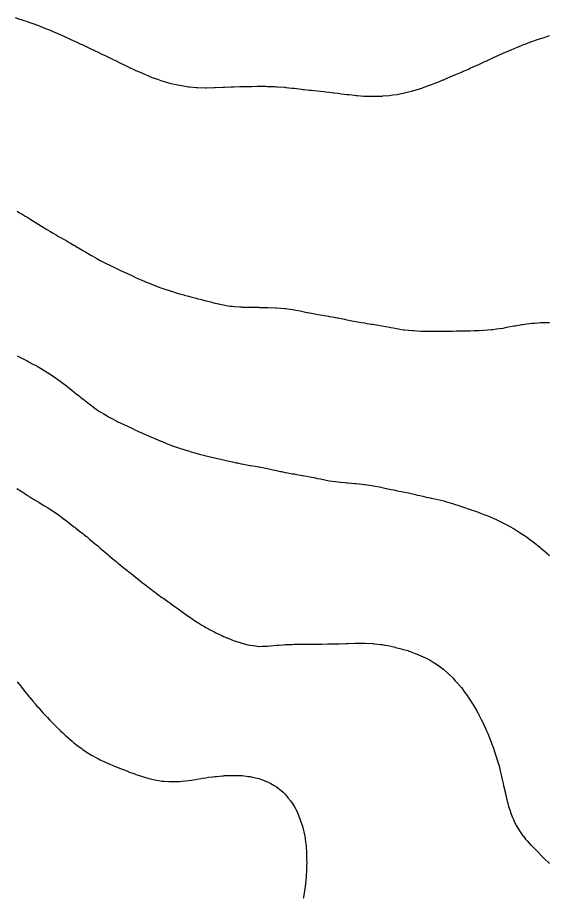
# Model space of a CAD drawing. Extents: x -717077 to -715000, y -984627 to -984000.
# Drawn here: x -715060.9 to -715000.5, y -984490.6 to -984390.5 of the extents above; entities that cross this region are included whole.
import ezdxf

# ---------------------------------------------------------------- set-up
doc = ezdxf.new("R2010")
doc.units = 0
doc.layers.add('buffer_B1_0_1_clip', color=7, linetype='Continuous')

msp = doc.modelspace()

# ---------------------------------------------------------------- linework, layer by layer
at = {"layer": 'buffer_B1_0_1_clip'}
for points in [[(-715061.16, -984390.5), (-715060.65, -984390.66), (-715060.49, -984390.71), (-715060.18, -984390.82), (-715059.9, -984390.91), (-715059.49, -984391.05), (-715059.16, -984391.17), (-715058.63, -984391.36), (-715058.49, -984391.41), (-715058.43, -984391.44), (-715058.26, -984391.5), (-715057.71, -984391.72), (-715057.49, -984391.81), (-715057.01, -984392.02), (-715056.95, -984392.04), (-715056.31, -984392.32), (-715055.89, -984392.5), (-715055.62, -984392.62), (-715055.49, -984392.68), (-715055.16, -984392.84), (-715054.93, -984392.94), (-715054.49, -984393.14), (-715054.25, -984393.26), (-715053.72, -984393.5), (-715053.56, -984393.57), (-715052.49, -984394.08), (-715052.21, -984394.21), (-715051.6, -984394.5), (-715051.53, -984394.54), (-715051.39, -984394.6), (-715050.86, -984394.86), (-715050.49, -984395.04), (-715050.18, -984395.19), (-715049.54, -984395.5), (-715049.51, -984395.52), (-715049.49, -984395.53), (-715048.49, -984396.01), (-715048.16, -984396.17), (-715047.53, -984396.46), (-715047.49, -984396.48), (-715047.48, -984396.49), (-715047.44, -984396.5), (-715046.79, -984396.79), (-715046.49, -984396.92), (-715046.08, -984397.09), (-715045.78, -984397.22), (-715045.49, -984397.33), (-715045.37, -984397.38), (-715045.01, -984397.5), (-715044.63, -984397.64), (-715044.49, -984397.68), (-715044.24, -984397.75), (-715043.86, -984397.87), (-715043.49, -984397.97), (-715043.06, -984398.06), (-715042.89, -984398.1), (-715042.49, -984398.19), (-715042.22, -984398.23), (-715041.67, -984398.32), (-715041.49, -984398.35), (-715041.36, -984398.36), (-715040.56, -984398.43), (-715040.49, -984398.44), (-715040.44, -984398.44), (-715039.53, -984398.46), (-715039.49, -984398.46), (-715039.45, -984398.46), (-715038.56, -984398.44), (-715038.49, -984398.44), (-715038.43, -984398.44), (-715037.59, -984398.4), (-715037.49, -984398.4), (-715037.39, -984398.4), (-715036.63, -984398.37), (-715036.49, -984398.36), (-715036.35, -984398.36), (-715035.66, -984398.34), (-715035.49, -984398.33), (-715035.32, -984398.33), (-715034.68, -984398.31), (-715034.49, -984398.31), (-715034.3, -984398.31), (-715033.69, -984398.3), (-715033.49, -984398.3), (-715033.29, -984398.3), (-715032.69, -984398.3), (-715032.49, -984398.31), (-715032.3, -984398.31), (-715031.65, -984398.34), (-715031.49, -984398.35), (-715031.35, -984398.35), (-715030.58, -984398.41), (-715030.49, -984398.42), (-715030.42, -984398.43), (-715029.73, -984398.5), (-715029.52, -984398.53), (-715029.49, -984398.53), (-715029.46, -984398.53), (-715028.63, -984398.63), (-715028.49, -984398.65), (-715028.32, -984398.67), (-715027.73, -984398.74), (-715027.49, -984398.76), (-715027.2, -984398.79), (-715026.82, -984398.83), (-715026.49, -984398.87), (-715026.08, -984398.91), (-715025.92, -984398.93), (-715025.49, -984398.97), (-715025.02, -984399.03), (-715024.95, -984399.04), (-715024.49, -984399.09), (-715024.13, -984399.14), (-715023.81, -984399.19), (-715023.49, -984399.23), (-715023.24, -984399.25), (-715022.67, -984399.32), (-715022.49, -984399.34), (-715022.34, -984399.35), (-715021.58, -984399.41), (-715021.49, -984399.42), (-715021.41, -984399.42), (-715020.55, -984399.44), (-715020.49, -984399.44), (-715020.43, -984399.44), (-715019.58, -984399.42), (-715019.49, -984399.41), (-715019.4, -984399.4), (-715018.65, -984399.34), (-715018.49, -984399.32), (-715018.28, -984399.29), (-715017.77, -984399.22), (-715017.49, -984399.17), (-715017.08, -984399.08), (-715016.94, -984399.05), (-715016.49, -984398.95), (-715016.14, -984398.86), (-715015.73, -984398.74), (-715015.49, -984398.67), (-715015.36, -984398.63), (-715014.99, -984398.5), (-715014.62, -984398.38), (-715014.49, -984398.33), (-715014.22, -984398.23), (-715013.89, -984398.1), (-715013.49, -984397.95), (-715013.17, -984397.82), (-715012.57, -984397.58), (-715012.49, -984397.55), (-715012.46, -984397.54), (-715012.38, -984397.5), (-715011.75, -984397.24), (-715011.49, -984397.13), (-715011.05, -984396.94), (-715010.85, -984396.86), (-715010.49, -984396.7), (-715010.35, -984396.64), (-715010.04, -984396.5), (-715009.66, -984396.34), (-715009.49, -984396.26), (-715009.06, -984396.07), (-715008.97, -984396.03), (-715008.49, -984395.81), (-715008.28, -984395.71), (-715007.83, -984395.5), (-715007.6, -984395.4), (-715007.49, -984395.35), (-715007.21, -984395.22), (-715006.91, -984395.08), (-715006.49, -984394.89), (-715006.23, -984394.77), (-715005.65, -984394.5), (-715005.54, -984394.45), (-715005.49, -984394.43), (-715005.37, -984394.38), (-715004.84, -984394.15), (-715004.49, -984394.01), (-715004.13, -984393.86), (-715003.65, -984393.66), (-715003.49, -984393.6), (-715003.42, -984393.57), (-715003.24, -984393.5), (-715002.7, -984393.3), (-715002.49, -984393.22), (-715002.07, -984393.07), (-715001.96, -984393.04), (-715001.49, -984392.88), (-715001.21, -984392.78), (-715000.55, -984392.56), (-715000.49, -984392.54)], [(-715060.94, -984412.5), (-715060.66, -984412.66), (-715060.49, -984412.75), (-715060.03, -984413.04), (-715059.85, -984413.14), (-715059.49, -984413.36), (-715059.41, -984413.41), (-715059.26, -984413.5), (-715058.79, -984413.8), (-715058.49, -984413.99), (-715058.18, -984414.19), (-715057.67, -984414.5), (-715057.56, -984414.57), (-715057.49, -984414.61), (-715057.23, -984414.76), (-715056.93, -984414.94), (-715056.49, -984415.19), (-715056.3, -984415.31), (-715055.95, -984415.5), (-715055.66, -984415.66), (-715055.49, -984415.75), (-715055.02, -984416.03), (-715054.88, -984416.11), (-715054.49, -984416.34), (-715054.39, -984416.4), (-715054.22, -984416.5), (-715053.77, -984416.78), (-715053.49, -984416.95), (-715053.15, -984417.16), (-715052.55, -984417.5), (-715052.52, -984417.52), (-715052.49, -984417.54), (-715052.41, -984417.58), (-715051.87, -984417.88), (-715051.49, -984418.09), (-715051.22, -984418.23), (-715050.67, -984418.5), (-715050.55, -984418.56), (-715050.49, -984418.59), (-715050.32, -984418.67), (-715049.88, -984418.89), (-715049.49, -984419.08), (-715049.2, -984419.21), (-715048.58, -984419.5), (-715048.52, -984419.53), (-715048.49, -984419.54), (-715048.42, -984419.58), (-715047.84, -984419.85), (-715047.49, -984420.01), (-715047.15, -984420.16), (-715046.58, -984420.41), (-715046.49, -984420.45), (-715046.46, -984420.46), (-715046.37, -984420.5), (-715045.75, -984420.76), (-715045.49, -984420.86), (-715045.03, -984421.04), (-715044.91, -984421.08), (-715044.49, -984421.23), (-715044.29, -984421.3), (-715043.68, -984421.5), (-715043.54, -984421.55), (-715043.49, -984421.56), (-715043.41, -984421.59), (-715042.78, -984421.79), (-715042.49, -984421.87), (-715042.01, -984422.01), (-715041.97, -984422.02), (-715041.49, -984422.16), (-715041.22, -984422.23), (-715040.61, -984422.38), (-715040.49, -984422.41), (-715040.42, -984422.43), (-715040.14, -984422.5), (-715039.62, -984422.63), (-715039.49, -984422.66), (-715039.27, -984422.72), (-715038.83, -984422.83), (-715038.49, -984422.92), (-715038.02, -984423.03), (-715037.95, -984423.04), (-715037.49, -984423.14), (-715037.18, -984423.19), (-715036.74, -984423.26), (-715036.49, -984423.29), (-715036.3, -984423.31), (-715035.64, -984423.36), (-715035.49, -984423.37), (-715035.37, -984423.38), (-715034.59, -984423.4), (-715034.49, -984423.4), (-715034.4, -984423.41), (-715033.58, -984423.41), (-715033.49, -984423.41), (-715033.41, -984423.42), (-715032.57, -984423.42), (-715032.49, -984423.42), (-715032.42, -984423.43), (-715031.54, -984423.46), (-715031.49, -984423.46), (-715031.46, -984423.46), (-715030.98, -984423.5), (-715030.53, -984423.54), (-715030.49, -984423.54), (-715030.45, -984423.55), (-715029.65, -984423.66), (-715029.49, -984423.68), (-715029.27, -984423.73), (-715028.8, -984423.81), (-715028.49, -984423.88), (-715028.02, -984423.98), (-715027.98, -984423.98), (-715027.49, -984424.08), (-715027.14, -984424.15), (-715026.78, -984424.22), (-715026.49, -984424.27), (-715026.29, -984424.3), (-715025.57, -984424.42), (-715025.49, -984424.44), (-715025.44, -984424.45), (-715025.14, -984424.5), (-715024.6, -984424.6), (-715024.49, -984424.62), (-715024.34, -984424.66), (-715023.76, -984424.77), (-715023.49, -984424.83), (-715023.08, -984424.91), (-715022.93, -984424.94), (-715022.49, -984425.03), (-715022.09, -984425.1), (-715021.86, -984425.13), (-715021.49, -984425.19), (-715021.22, -984425.23), (-715020.68, -984425.31), (-715020.49, -984425.34), (-715020.35, -984425.36), (-715019.53, -984425.5), (-715019.5, -984425.51), (-715019.49, -984425.51), (-715019.48, -984425.51), (-715018.66, -984425.66), (-715018.49, -984425.7), (-715018.24, -984425.75), (-715017.82, -984425.82), (-715017.49, -984425.89), (-715017.05, -984425.95), (-715016.95, -984425.96), (-715016.49, -984426.02), (-715016.04, -984426.05), (-715015.94, -984426.06), (-715015.49, -984426.09), (-715015.09, -984426.1), (-715014.89, -984426.11), (-715014.49, -984426.12), (-715014.11, -984426.12), (-715013.87, -984426.12), (-715013.49, -984426.12), (-715013.11, -984426.12), (-715012.88, -984426.12), (-715012.49, -984426.11), (-715012.1, -984426.11), (-715011.89, -984426.1), (-715011.49, -984426.1), (-715011.08, -984426.09), (-715010.91, -984426.09), (-715010.49, -984426.08), (-715010.07, -984426.08), (-715009.92, -984426.07), (-715009.49, -984426.07), (-715009.04, -984426.05), (-715008.95, -984426.05), (-715008.49, -984426.03), (-715008, -984426), (-715007.99, -984426), (-715007.49, -984425.97), (-715007.06, -984425.93), (-715006.91, -984425.92), (-715006.49, -984425.87), (-715006.17, -984425.82), (-715005.75, -984425.76), (-715005.49, -984425.72), (-715005.31, -984425.68), (-715004.52, -984425.53), (-715004.49, -984425.53), (-715004.47, -984425.52), (-715004.36, -984425.5), (-715003.63, -984425.37), (-715003.49, -984425.35), (-715003.32, -984425.32), (-715002.74, -984425.25), (-715002.49, -984425.22), (-715002.19, -984425.2), (-715001.82, -984425.17), (-715001.49, -984425.15), (-715001.13, -984425.14), (-715000.87, -984425.13), (-715000.49, -984425.12)], [(-715060.92, -984428.93), (-715060.49, -984429.14), (-715060.25, -984429.26), (-715059.79, -984429.5), (-715059.6, -984429.61), (-715059.49, -984429.66), (-715059.14, -984429.85), (-715058.95, -984429.96), (-715058.49, -984430.2), (-715058.3, -984430.31), (-715057.98, -984430.5), (-715057.68, -984430.69), (-715057.49, -984430.81), (-715057.08, -984431.08), (-715056.57, -984431.42), (-715056.49, -984431.48), (-715056.48, -984431.49), (-715056.46, -984431.5), (-715055.9, -984431.91), (-715055.49, -984432.2), (-715055.32, -984432.33), (-715055.1, -984432.5), (-715054.77, -984432.77), (-715054.49, -984433), (-715054.22, -984433.23), (-715053.87, -984433.5), (-715053.67, -984433.68), (-715053.49, -984433.82), (-715053.11, -984434.12), (-715052.6, -984434.5), (-715052.54, -984434.54), (-715052.49, -984434.58), (-715052.25, -984434.75), (-715051.95, -984434.96), (-715051.49, -984435.27), (-715051.35, -984435.36), (-715051.11, -984435.5), (-715050.73, -984435.73), (-715050.49, -984435.87), (-715050.09, -984436.09), (-715049.69, -984436.3), (-715049.49, -984436.41), (-715049.43, -984436.44), (-715049.3, -984436.5), (-715048.76, -984436.77), (-715048.49, -984436.89), (-715048.08, -984437.08), (-715047.77, -984437.23), (-715047.49, -984437.36), (-715047.39, -984437.4), (-715047.16, -984437.5), (-715046.7, -984437.71), (-715046.49, -984437.81), (-715046.01, -984438.02), (-715045.95, -984438.05), (-715045.49, -984438.25), (-715045.31, -984438.32), (-715044.88, -984438.5), (-715044.61, -984438.62), (-715044.49, -984438.67), (-715044.21, -984438.78), (-715043.9, -984438.91), (-715043.49, -984439.07), (-715043.17, -984439.18), (-715042.62, -984439.38), (-715042.49, -984439.42), (-715042.43, -984439.44), (-715042.23, -984439.5), (-715041.67, -984439.68), (-715041.49, -984439.73), (-715041.17, -984439.82), (-715040.9, -984439.9), (-715040.49, -984440.02), (-715040.11, -984440.12), (-715039.79, -984440.21), (-715039.49, -984440.28), (-715039.32, -984440.32), (-715038.51, -984440.5), (-715038.5, -984440.5), (-715038.49, -984440.5), (-715038.49, -984440.51), (-715037.68, -984440.69), (-715037.49, -984440.73), (-715037.2, -984440.8), (-715036.87, -984440.87), (-715036.49, -984440.96), (-715036.05, -984441.06), (-715035.9, -984441.09), (-715035.49, -984441.18), (-715035.22, -984441.23), (-715034.66, -984441.33), (-715034.49, -984441.37), (-715034.38, -984441.39), (-715033.69, -984441.5), (-715033.52, -984441.53), (-715033.49, -984441.53), (-715033.45, -984441.54), (-715032.68, -984441.69), (-715032.49, -984441.73), (-715032.2, -984441.79), (-715031.86, -984441.87), (-715031.49, -984441.95), (-715031.04, -984442.05), (-715030.92, -984442.07), (-715030.49, -984442.16), (-715030.21, -984442.22), (-715029.69, -984442.31), (-715029.49, -984442.34), (-715029.36, -984442.37), (-715028.55, -984442.5), (-715028.5, -984442.51), (-715028.49, -984442.51), (-715028.48, -984442.51), (-715027.66, -984442.67), (-715027.49, -984442.7), (-715027.24, -984442.75), (-715026.83, -984442.84), (-715026.49, -984442.91), (-715026, -984443.01), (-715025.98, -984443.01), (-715025.49, -984443.11), (-715025.15, -984443.15), (-715024.79, -984443.2), (-715024.49, -984443.24), (-715024.26, -984443.27), (-715023.67, -984443.32), (-715023.49, -984443.34), (-715023.34, -984443.35), (-715022.58, -984443.41), (-715022.49, -984443.42), (-715022.42, -984443.43), (-715021.74, -984443.5), (-715021.52, -984443.53), (-715021.49, -984443.53), (-715021.46, -984443.53), (-715020.65, -984443.65), (-715020.49, -984443.68), (-715020.27, -984443.72), (-715019.8, -984443.81), (-715019.49, -984443.88), (-715019.01, -984443.98), (-715018.98, -984443.99), (-715018.49, -984444.09), (-715018.15, -984444.16), (-715017.75, -984444.25), (-715017.32, -984444.33), (-715016.51, -984444.5), (-715016.5, -984444.5), (-715016.49, -984444.5), (-715016.49, -984444.5), (-715015.68, -984444.69), (-715015.49, -984444.73), (-715015.19, -984444.8), (-715014.87, -984444.87), (-715014.49, -984444.96), (-715014.05, -984445.06), (-715013.91, -984445.09), (-715013.49, -984445.18), (-715012.49, -984445.41), (-715012.42, -984445.43), (-715012.16, -984445.5), (-715011.64, -984445.65), (-715011.49, -984445.7), (-715011.2, -984445.79), (-715010.88, -984445.89), (-715010.49, -984446.02), (-715010.13, -984446.14), (-715009.7, -984446.29), (-715009.49, -984446.36), (-715009.39, -984446.4), (-715009.1, -984446.5), (-715008.65, -984446.66), (-715008.49, -984446.72), (-715008.14, -984446.86), (-715007.93, -984446.94), (-715007.49, -984447.1), (-715007.21, -984447.22), (-715006.54, -984447.5), (-715006.51, -984447.52), (-715006.49, -984447.52), (-715006.45, -984447.54), (-715005.84, -984447.85), (-715005.49, -984448.03), (-715005.19, -984448.19), (-715004.64, -984448.5), (-715004.55, -984448.55), (-715004.49, -984448.59), (-715004.26, -984448.73), (-715003.93, -984448.94), (-715003.49, -984449.22), (-715003.33, -984449.33), (-715003.08, -984449.5), (-715002.74, -984449.75), (-715002.49, -984449.93), (-715002.17, -984450.18), (-715001.76, -984450.5), (-715001.61, -984450.62), (-715001.49, -984450.73), (-715001.08, -984451.08), (-715000.61, -984451.5), (-715000.55, -984451.56), (-715000.49, -984451.61)], [(-715060.99, -984444), (-715060.49, -984444.3), (-715060.37, -984444.38), (-715060.16, -984444.5), (-715059.76, -984444.77), (-715059.49, -984444.92), (-715059.14, -984445.15), (-715058.54, -984445.5), (-715058.51, -984445.52), (-715058.49, -984445.53), (-715058.42, -984445.57), (-715057.9, -984445.91), (-715057.49, -984446.14), (-715057.28, -984446.29), (-715056.94, -984446.5), (-715056.68, -984446.68), (-715056.49, -984446.81), (-715056.1, -984447.1), (-715055.55, -984447.5), (-715055.52, -984447.52), (-715055.49, -984447.54), (-715055.28, -984447.71), (-715054.96, -984447.97), (-715054.49, -984448.33), (-715054.4, -984448.4), (-715054.26, -984448.5), (-715053.84, -984448.84), (-715053.49, -984449.1), (-715053.27, -984449.28), (-715052.98, -984449.5), (-715052.72, -984449.73), (-715052.49, -984449.92), (-715052.18, -984450.19), (-715051.79, -984450.5), (-715051.64, -984450.65), (-715051.49, -984450.77), (-715051.1, -984451.11), (-715050.63, -984451.5), (-715050.56, -984451.57), (-715050.49, -984451.63), (-715050.03, -984452.03), (-715049.7, -984452.3), (-715049.49, -984452.46), (-715049.47, -984452.48), (-715049.44, -984452.5), (-715048.92, -984452.93), (-715048.49, -984453.27), (-715048.36, -984453.37), (-715048.19, -984453.5), (-715047.8, -984453.81), (-715047.49, -984454.06), (-715047.24, -984454.25), (-715046.92, -984454.5), (-715046.69, -984454.7), (-715046.49, -984454.85), (-715046.13, -984455.14), (-715045.65, -984455.5), (-715045.56, -984455.57), (-715045.49, -984455.63), (-715044.99, -984456), (-715044.99, -984456), (-715044.49, -984456.36), (-715044.41, -984456.42), (-715044.29, -984456.5), (-715043.82, -984456.83), (-715043.49, -984457.07), (-715043.24, -984457.25), (-715042.87, -984457.5), (-715042.65, -984457.66), (-715042.49, -984457.78), (-715042.08, -984458.08), (-715041.5, -984458.5), (-715041.49, -984458.5), (-715041.49, -984458.5), (-715041.48, -984458.51), (-715040.9, -984458.91), (-715040.49, -984459.18), (-715040.3, -984459.3), (-715039.97, -984459.5), (-715039.67, -984459.68), (-715039.49, -984459.79), (-715039.03, -984460.04), (-715038.88, -984460.12), (-715038.49, -984460.32), (-715038.37, -984460.38), (-715038.11, -984460.5), (-715037.69, -984460.7), (-715037.49, -984460.8), (-715037, -984461), (-715036.99, -984461.01), (-715036.49, -984461.21), (-715036.28, -984461.28), (-715035.62, -984461.5), (-715035.53, -984461.53), (-715035.49, -984461.54), (-715035.43, -984461.56), (-715034.73, -984461.74), (-715034.49, -984461.8), (-715034.15, -984461.84), (-715033.87, -984461.88), (-715033.49, -984461.92), (-715033.08, -984461.91), (-715032.9, -984461.91), (-715032.49, -984461.9), (-715032.14, -984461.86), (-715031.83, -984461.84), (-715031.49, -984461.8), (-715031.22, -984461.78), (-715030.74, -984461.75), (-715030.49, -984461.73), (-715030.28, -984461.72), (-715029.69, -984461.7), (-715029.49, -984461.69), (-715029.31, -984461.68), (-715028.67, -984461.68), (-715028.49, -984461.67), (-715028.32, -984461.67), (-715027.66, -984461.67), (-715027.49, -984461.67), (-715027.33, -984461.67), (-715026.66, -984461.67), (-715026.49, -984461.66), (-715026.33, -984461.66), (-715025.64, -984461.65), (-715025.49, -984461.65), (-715025.35, -984461.64), (-715024.62, -984461.63), (-715024.49, -984461.62), (-715024.37, -984461.62), (-715023.59, -984461.59), (-715023.49, -984461.59), (-715023.4, -984461.59), (-715022.56, -984461.57), (-715022.49, -984461.57), (-715022.43, -984461.57), (-715021.56, -984461.57), (-715021.49, -984461.57), (-715021.43, -984461.57), (-715020.6, -984461.6), (-715020.49, -984461.61), (-715020.37, -984461.62), (-715019.69, -984461.7), (-715019.49, -984461.72), (-715019.22, -984461.77), (-715018.83, -984461.84), (-715018.49, -984461.91), (-715018.02, -984462.03), (-715017.95, -984462.04), (-715017.49, -984462.15), (-715017.22, -984462.23), (-715016.58, -984462.41), (-715016.49, -984462.44), (-715016.45, -984462.45), (-715016.31, -984462.5), (-715015.72, -984462.73), (-715015.49, -984462.81), (-715015.02, -984463.03), (-715014.92, -984463.07), (-715014.49, -984463.26), (-715014.34, -984463.35), (-715014.05, -984463.5), (-715013.7, -984463.71), (-715013.49, -984463.84), (-715013.1, -984464.11), (-715012.55, -984464.5), (-715012.52, -984464.53), (-715012.49, -984464.55), (-715012, -984465), (-715011.94, -984465.06), (-715011.49, -984465.46), (-715011.47, -984465.48), (-715011.45, -984465.5), (-715011.18, -984465.82), (-715011.01, -984466.01), (-715010.57, -984466.5), (-715010.54, -984466.55), (-715010.49, -984466.61), (-715010.12, -984467.13), (-715009.83, -984467.5), (-715009.7, -984467.71), (-715009.49, -984468.02), (-715009.31, -984468.32), (-715009.18, -984468.5), (-715008.93, -984468.94), (-715008.75, -984469.24), (-715008.6, -984469.5), (-715008.56, -984469.57), (-715008.49, -984469.71), (-715008.23, -984470.24), (-715008.08, -984470.5), (-715007.9, -984470.91), (-715007.74, -984471.25), (-715007.63, -984471.5), (-715007.59, -984471.6), (-715007.49, -984471.84), (-715007.3, -984472.31), (-715007.22, -984472.5), (-715007.06, -984472.93), (-715007.03, -984473.04), (-715006.85, -984473.5), (-715006.76, -984473.77), (-715006.52, -984474.47), (-715006.51, -984474.5), (-715006.51, -984474.52), (-715006.49, -984474.57), (-715006.28, -984475.29), (-715006.21, -984475.5), (-715006.11, -984475.88), (-715006.07, -984476.08), (-715005.95, -984476.5), (-715005.88, -984476.88), (-715005.8, -984477.19), (-715005.73, -984477.5), (-715005.7, -984477.71), (-715005.53, -984478.46), (-715005.52, -984478.5), (-715005.52, -984478.53), (-715005.49, -984478.64), (-715005.33, -984479.34), (-715005.28, -984479.5), (-715005.2, -984479.79), (-715005.12, -984480.12), (-715005, -984480.5), (-715004.87, -984480.88), (-715004.7, -984481.29), (-715004.62, -984481.5), (-715004.58, -984481.59), (-715004.49, -984481.77), (-715004.25, -984482.26), (-715004.11, -984482.5), (-715003.87, -984482.88), (-715003.49, -984483.43), (-715003.46, -984483.47), (-715003.44, -984483.5), (-715003.19, -984483.81), (-715003.01, -984484.02), (-715002.58, -984484.5), (-715002.54, -984484.55), (-715002.49, -984484.59), (-715002.04, -984485.05), (-715001.59, -984485.5), (-715001.54, -984485.55), (-715001.49, -984485.59), (-715001.04, -984486.05), (-715000.56, -984486.5), (-715000.53, -984486.54), (-715000.49, -984486.57)], [(-715060.93, -984465.94), (-715060.49, -984466.48), (-715060.48, -984466.49), (-715060.48, -984466.5), (-715060.43, -984466.56), (-715060.05, -984467.06), (-715059.7, -984467.5), (-715059.61, -984467.62), (-715059.49, -984467.75), (-715059.16, -984468.16), (-715058.86, -984468.5), (-715058.69, -984468.7), (-715058.49, -984468.92), (-715058.22, -984469.23), (-715057.97, -984469.5), (-715057.74, -984469.75), (-715057.49, -984470.01), (-715057.26, -984470.26), (-715057.02, -984470.5), (-715056.76, -984470.77), (-715056.49, -984471.04), (-715056.26, -984471.27), (-715056.01, -984471.5), (-715055.75, -984471.76), (-715055.49, -984472), (-715055.23, -984472.24), (-715054.93, -984472.5), (-715054.7, -984472.71), (-715054.49, -984472.88), (-715054.15, -984473.16), (-715053.68, -984473.5), (-715053.57, -984473.58), (-715053.49, -984473.64), (-715053.09, -984473.9), (-715052.97, -984473.98), (-715052.49, -984474.28), (-715052.35, -984474.36), (-715052.09, -984474.5), (-715051.7, -984474.71), (-715051.49, -984474.81), (-715051.02, -984475.03), (-715050.92, -984475.08), (-715050.49, -984475.26), (-715050.33, -984475.34), (-715049.94, -984475.5), (-715049.62, -984475.63), (-715049.49, -984475.68), (-715049.19, -984475.81), (-715048.91, -984475.92), (-715048.49, -984476.08), (-715048.19, -984476.2), (-715047.58, -984476.41), (-715047.49, -984476.44), (-715047.45, -984476.46), (-715047.32, -984476.5), (-715046.7, -984476.71), (-715046.49, -984476.78), (-715046.11, -984476.89), (-715045.93, -984476.94), (-715045.49, -984477.05), (-715045.11, -984477.12), (-715044.83, -984477.17), (-715044.49, -984477.22), (-715044.23, -984477.24), (-715043.72, -984477.27), (-715043.49, -984477.29), (-715043.28, -984477.29), (-715042.73, -984477.27), (-715042.49, -984477.26), (-715042.23, -984477.24), (-715041.8, -984477.19), (-715041.49, -984477.17), (-715041.1, -984477.11), (-715040.92, -984477.07), (-715040.49, -984477.01), (-715040.06, -984476.93), (-715039.9, -984476.91), (-715039.49, -984476.84), (-715039.2, -984476.8), (-715038.73, -984476.74), (-715038.49, -984476.7), (-715038.31, -984476.69), (-715037.62, -984476.63), (-715037.49, -984476.62), (-715037.38, -984476.61), (-715036.57, -984476.58), (-715036.49, -984476.58), (-715036.42, -984476.58), (-715035.59, -984476.6), (-715035.49, -984476.6), (-715035.38, -984476.61), (-715034.68, -984476.69), (-715034.49, -984476.71), (-715034.21, -984476.78), (-715033.85, -984476.86), (-715033.49, -984476.95), (-715033.09, -984477.09), (-715032.79, -984477.21), (-715032.49, -984477.32), (-715032.37, -984477.38), (-715032.12, -984477.5), (-715031.73, -984477.74), (-715031.49, -984477.89), (-715031.14, -984478.15), (-715030.71, -984478.5), (-715030.6, -984478.61), (-715030.49, -984478.73), (-715030.14, -984479.15), (-715029.85, -984479.5), (-715029.71, -984479.72), (-715029.49, -984480.08), (-715029.34, -984480.35), (-715029.25, -984480.5), (-715029.07, -984480.92), (-715029.02, -984481.03), (-715028.82, -984481.5), (-715028.74, -984481.75), (-715028.49, -984482.48), (-715028.49, -984482.5), (-715028.49, -984482.5), (-715028.49, -984482.51), (-715028.31, -984483.32), (-715028.27, -984483.5), (-715028.23, -984483.76), (-715028.18, -984484.19), (-715028.13, -984484.5), (-715028.11, -984484.89), (-715028.09, -984485.1), (-715028.07, -984485.5), (-715028.06, -984485.93), (-715028.06, -984486.07), (-715028.05, -984486.5), (-715028.06, -984486.93), (-715028.07, -984487.08), (-715028.08, -984487.5), (-715028.11, -984487.89), (-715028.13, -984488.13), (-715028.15, -984488.5), (-715028.18, -984488.81), (-715028.24, -984489.25), (-715028.27, -984489.5), (-715028.3, -984489.7), (-715028.42, -984490.43), (-715028.43, -984490.5), (-715028.44, -984490.55)]]:
    msp.add_lwpolyline(points, dxfattribs=at)

doc.saveas('drawing.dxf')
